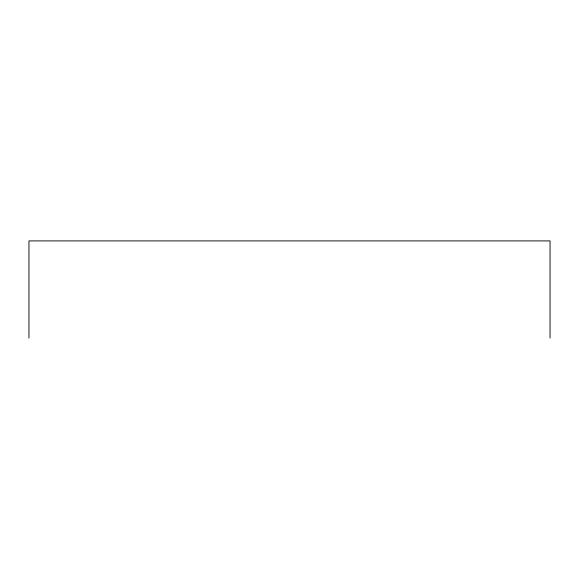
<?xml version="1.0" encoding="UTF-8"?>
<svg xmlns="http://www.w3.org/2000/svg" width="579" height="579" viewBox="0 0 579 579"><rect width="100%" height="100%" fill="white"/><g stroke="black" fill="none" stroke-linecap="round" stroke-linejoin="round"><path stroke-width="0.87" d="M550.05 338.093L550.05 240.907L28.95 240.907L28.95 338.093"/></g></svg>
